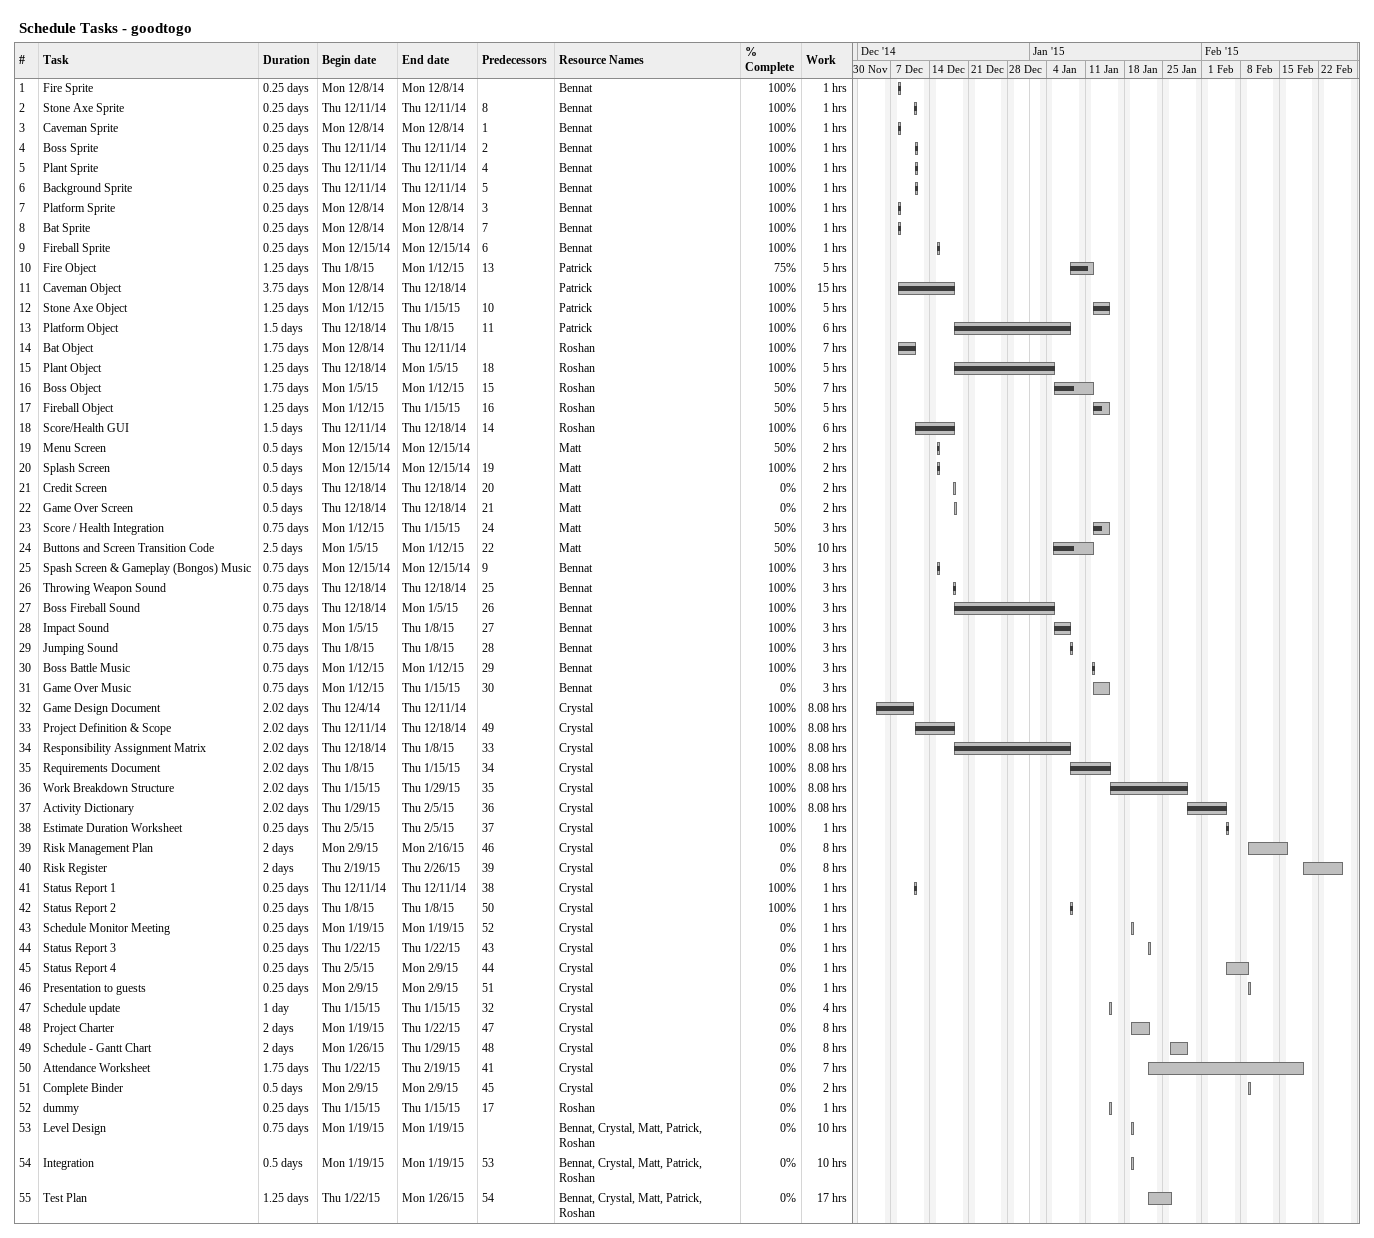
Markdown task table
Schedule Tasks - goodtogo

| ID | Task | Duration | Start | Finish | Predecessors | Resources | % complete | Work (h) |
|---|---|---|---|---|---|---|---|---|
| 1 | Fire Sprite | 0.25d | 2014-12-08 | 2014-12-08 |  | Bennat | 100 | 1 |
| 2 | Stone Axe Sprite | 0.25d | 2014-12-11 | 2014-12-11 | 8 | Bennat | 100 | 1 |
| 3 | Caveman Sprite | 0.25d | 2014-12-08 | 2014-12-08 | 1 | Bennat | 100 | 1 |
| 4 | Boss Sprite | 0.25d | 2014-12-11 | 2014-12-11 | 2 | Bennat | 100 | 1 |
| 5 | Plant Sprite | 0.25d | 2014-12-11 | 2014-12-11 | 4 | Bennat | 100 | 1 |
| 6 | Background Sprite | 0.25d | 2014-12-11 | 2014-12-11 | 5 | Bennat | 100 | 1 |
| 7 | Platform Sprite | 0.25d | 2014-12-08 | 2014-12-08 | 3 | Bennat | 100 | 1 |
| 8 | Bat Sprite | 0.25d | 2014-12-08 | 2014-12-08 | 7 | Bennat | 100 | 1 |
| 9 | Fireball Sprite | 0.25d | 2014-12-15 | 2014-12-15 | 6 | Bennat | 100 | 1 |
| 10 | Fire Object | 1.25d | 2015-01-08 | 2015-01-12 | 13 | Patrick | 75 | 5 |
| 11 | Caveman Object | 3.75d | 2014-12-08 | 2014-12-18 |  | Patrick | 100 | 15 |
| 12 | Stone Axe Object | 1.25d | 2015-01-12 | 2015-01-15 | 10 | Patrick | 100 | 5 |
| 13 | Platform Object | 1.5d | 2014-12-18 | 2015-01-08 | 11 | Patrick | 100 | 6 |
| 14 | Bat Object | 1.75d | 2014-12-08 | 2014-12-11 |  | Roshan | 100 | 7 |
| 15 | Plant Object | 1.25d | 2014-12-18 | 2015-01-05 | 18 | Roshan | 100 | 5 |
| 16 | Boss Object | 1.75d | 2015-01-05 | 2015-01-12 | 15 | Roshan | 50 | 7 |
| 17 | Fireball Object | 1.25d | 2015-01-12 | 2015-01-15 | 16 | Roshan | 50 | 5 |
| 18 | Score/Health GUI | 1.5d | 2014-12-11 | 2014-12-18 | 14 | Roshan | 100 | 6 |
| 19 | Menu Screen | 0.5d | 2014-12-15 | 2014-12-15 |  | Matt | 50 | 2 |
| 20 | Splash Screen | 0.5d | 2014-12-15 | 2014-12-15 | 19 | Matt | 100 | 2 |
| 21 | Credit Screen | 0.5d | 2014-12-18 | 2014-12-18 | 20 | Matt | 0 | 2 |
| 22 | Game Over Screen | 0.5d | 2014-12-18 | 2014-12-18 | 21 | Matt | 0 | 2 |
| 23 | Score / Health Integration | 0.75d | 2015-01-12 | 2015-01-15 | 24 | Matt | 50 | 3 |
| 24 | Buttons and Screen Transition Code | 2.5d | 2015-01-05 | 2015-01-12 | 22 | Matt | 50 | 10 |
| 25 | Spash Screen & Gameplay (Bongos) Music | 0.75d | 2014-12-15 | 2014-12-15 | 9 | Bennat | 100 | 3 |
| 26 | Throwing Weapon Sound | 0.75d | 2014-12-18 | 2014-12-18 | 25 | Bennat | 100 | 3 |
| 27 | Boss Fireball Sound | 0.75d | 2014-12-18 | 2015-01-05 | 26 | Bennat | 100 | 3 |
| 28 | Impact Sound | 0.75d | 2015-01-05 | 2015-01-08 | 27 | Bennat | 100 | 3 |
| 29 | Jumping Sound | 0.75d | 2015-01-08 | 2015-01-08 | 28 | Bennat | 100 | 3 |
| 30 | Boss Battle Music | 0.75d | 2015-01-12 | 2015-01-12 | 29 | Bennat | 100 | 3 |
| 31 | Game Over Music | 0.75d | 2015-01-12 | 2015-01-15 | 30 | Bennat | 0 | 3 |
| 32 | Game Design Document | 2.02d | 2014-12-04 | 2014-12-11 |  | Crystal | 100 | 8.08 |
| 33 | Project Definition & Scope | 2.02d | 2014-12-11 | 2014-12-18 | 49 | Crystal | 100 | 8.08 |
| 34 | Responsibility Assignment Matrix | 2.02d | 2014-12-18 | 2015-01-08 | 33 | Crystal | 100 | 8.08 |
| 35 | Requirements Document | 2.02d | 2015-01-08 | 2015-01-15 | 34 | Crystal | 100 | 8.08 |
| 36 | Work Breakdown Structure | 2.02d | 2015-01-15 | 2015-01-29 | 35 | Crystal | 100 | 8.08 |
| 37 | Activity Dictionary | 2.02d | 2015-01-29 | 2015-02-05 | 36 | Crystal | 100 | 8.08 |
| 38 | Estimate Duration Worksheet | 0.25d | 2015-02-05 | 2015-02-05 | 37 | Crystal | 100 | 1 |
| 39 | Risk Management Plan | 2d | 2015-02-09 | 2015-02-16 | 46 | Crystal | 0 | 8 |
| 40 | Risk Register | 2d | 2015-02-19 | 2015-02-26 | 39 | Crystal | 0 | 8 |
| 41 | Status Report 1 | 0.25d | 2014-12-11 | 2014-12-11 | 38 | Crystal | 100 | 1 |
| 42 | Status Report 2 | 0.25d | 2015-01-08 | 2015-01-08 | 50 | Crystal | 100 | 1 |
| 43 | Schedule Monitor Meeting | 0.25d | 2015-01-19 | 2015-01-19 | 52 | Crystal | 0 | 1 |
| 44 | Status Report 3 | 0.25d | 2015-01-22 | 2015-01-22 | 43 | Crystal | 0 | 1 |
| 45 | Status Report 4 | 0.25d | 2015-02-05 | 2015-02-09 | 44 | Crystal | 0 | 1 |
| 46 | Presentation to guests | 0.25d | 2015-02-09 | 2015-02-09 | 51 | Crystal | 0 | 1 |
| 47 | Schedule update | 1d | 2015-01-15 | 2015-01-15 | 32 | Crystal | 0 | 4 |
| 48 | Project Charter | 2d | 2015-01-19 | 2015-01-22 | 47 | Crystal | 0 | 8 |
| 49 | Schedule - Gantt Chart | 2d | 2015-01-26 | 2015-01-29 | 48 | Crystal | 0 | 8 |
| 50 | Attendance Worksheet | 1.75d | 2015-01-22 | 2015-02-19 | 41 | Crystal | 0 | 7 |
| 51 | Complete Binder | 0.5d | 2015-02-09 | 2015-02-09 | 45 | Crystal | 0 | 2 |
| 52 | dummy | 0.25d | 2015-01-15 | 2015-01-15 | 17 | Roshan | 0 | 1 |
| 53 | Level Design | 0.75d | 2015-01-19 | 2015-01-19 |  | Bennat, Crystal, Matt, Patrick, Roshan | 0 | 10 |
| 54 | Integration | 0.5d | 2015-01-19 | 2015-01-19 | 53 | Bennat, Crystal, Matt, Patrick, Roshan | 0 | 10 |
| 55 | Test Plan | 1.25d | 2015-01-22 | 2015-01-26 | 54 | Bennat, Crystal, Matt, Patrick, Roshan | 0 | 17 |
